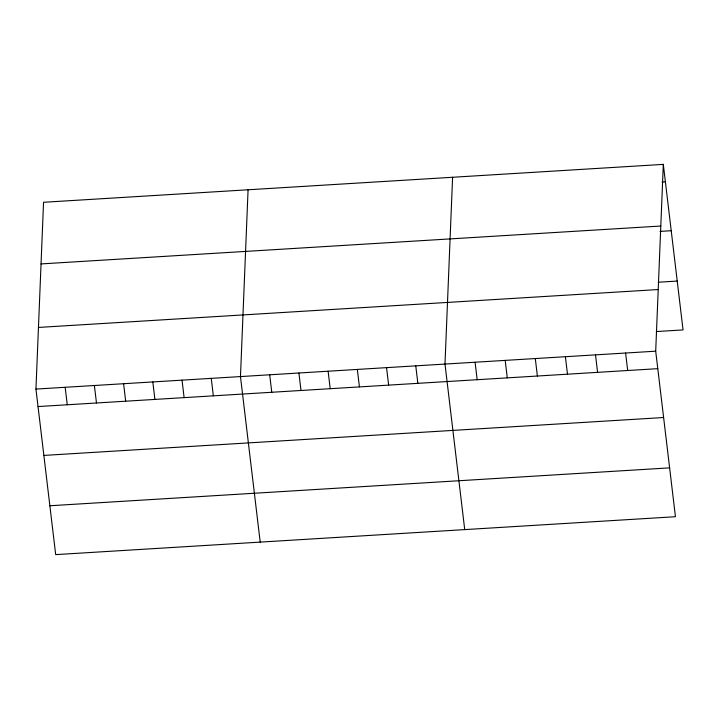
<?xml version="1.0" encoding="UTF-8"?>
<svg xmlns="http://www.w3.org/2000/svg" width="719" height="719" viewBox="0 0 719 719"><rect width="100%" height="100%" fill="white"/><g stroke="black" fill="none" stroke-linecap="round" stroke-linejoin="round"><path stroke-width="1.08" d="M663.313 164.381L655.701 351.187L675.447 516.718L55.687 554.619L35.95 389.078L43.553 202.282L663.313 164.381L683.05 329.922L656.294 331.558M248.073 189.771L240.47 376.576L260.206 542.108M452.593 177.269L444.989 364.066L464.726 529.606M662.046 182.069L665.399 181.862M41.046 263.918L660.797 226.027M660.069 231.401L671.222 230.718M658.271 282.225L677.226 281.066M38.458 327.433L658.218 289.541M35.95 389.078L655.701 351.187M38.035 406.559L657.786 368.667M43.859 455.415L663.619 417.523M49.863 505.754L669.614 467.862M625.602 353.029L627.687 370.501M595.503 354.862L597.588 372.343M565.395 356.705L567.48 374.186M535.296 358.547L537.381 376.028M505.196 360.39L507.272 377.87M475.088 362.232L477.173 379.704M415.771 365.854L417.856 383.335M386.552 367.643L388.637 385.123M357.334 369.431L359.419 386.903M328.116 371.211L330.201 388.691M298.906 372.999L300.991 390.48M269.688 374.788L271.773 392.268M211.251 378.356L213.336 395.836M182.033 380.144L184.118 397.625M152.814 381.933L154.9 399.413M123.605 383.721L125.681 401.202M94.387 385.51L96.472 402.982M65.168 387.289L67.253 404.77"/></g></svg>
